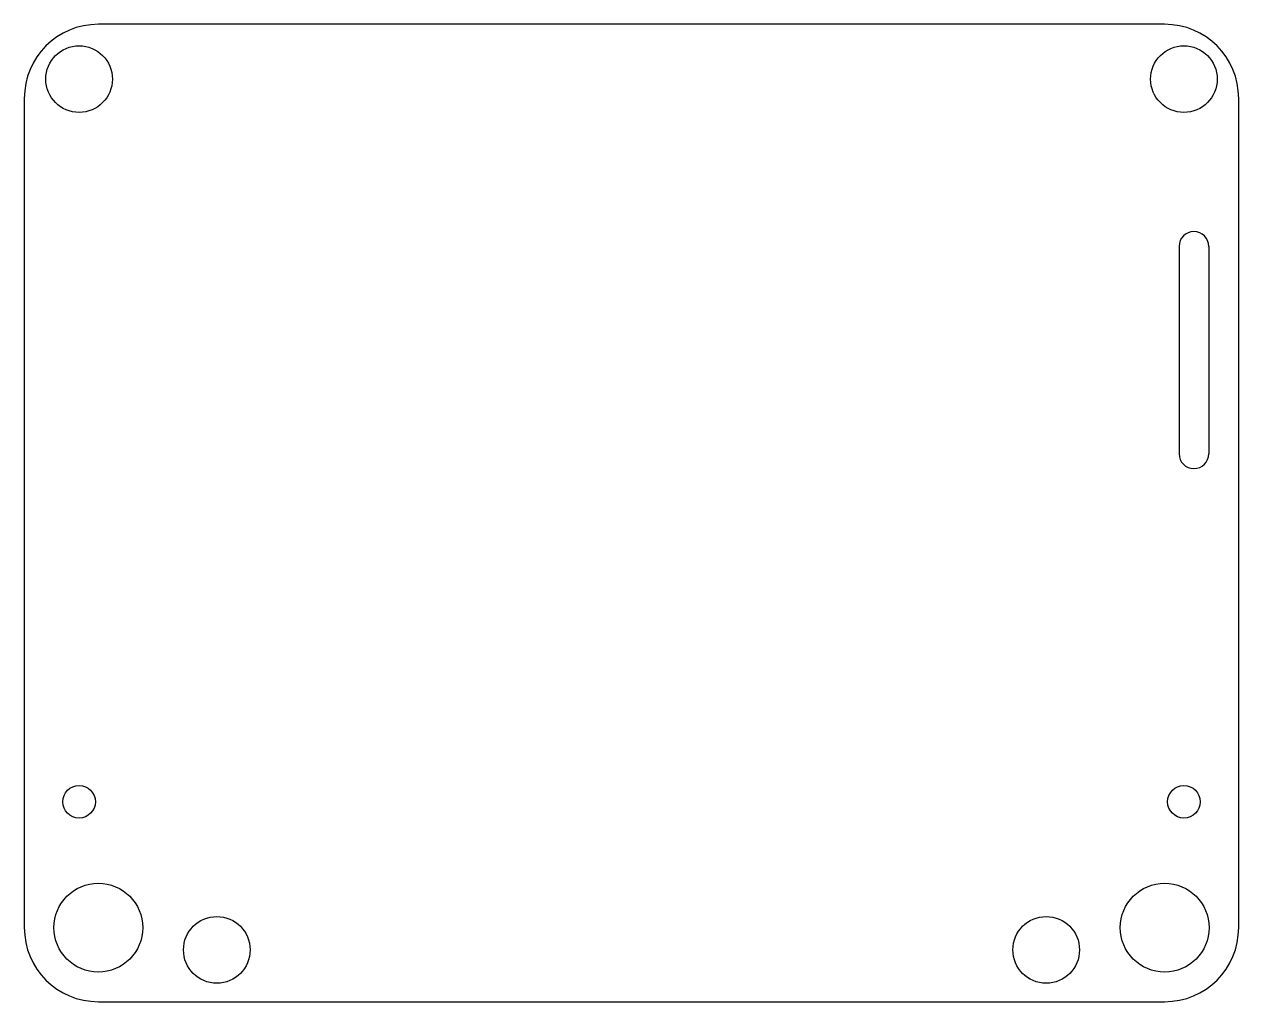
# Model space of a CAD drawing. Header units: millimetres. Extents: x -41 to 41, y -33 to 33.
import ezdxf

# ---------------------------------------------------------------- set-up
doc = ezdxf.new("R2010")
doc.units = ezdxf.units.MM
doc.layers.add('Sketch', color=7, linetype='CONTINUOUS')

msp = doc.modelspace()

# ---------------------------------------------------------------- linework, layer by layer
at = {"layer": 'Sketch'}
for p, q in [((36, 33), (-36, 33)), ((-41, 28), (-41, -28)), ((41, -28), (41, 28)), ((36.975, 18), (36.975, 4)), ((38.975, 18), (38.975, 4)), ((-36, -33), (36, -33))]:
    msp.add_line(p, q, dxfattribs=at)
for centre, radius in [((-37.3, 29.3), 2.25), ((37.3, 29.3), 2.25), ((-37.3, -19.5), 1.1), ((37.3, -19.5), 1.1), ((-36, -28), 3), ((36, -28), 3), ((-28, -29.5), 2.25), ((28, -29.5), 2.25)]:
    msp.add_circle(centre, radius, dxfattribs=at)
for centre, radius, start, end in [((-36, 28), 5, 90, 180), ((36, 28), 5, 0, 90), ((37.975, 18), 1, 0, 180), ((37.975, 4), 1, -180, 0), ((-36, -28), 5, 180, -90), ((36, -28), 5, -90, 0)]:
    msp.add_arc(centre, radius, start, end, dxfattribs=at)

doc.saveas('drawing.dxf')
